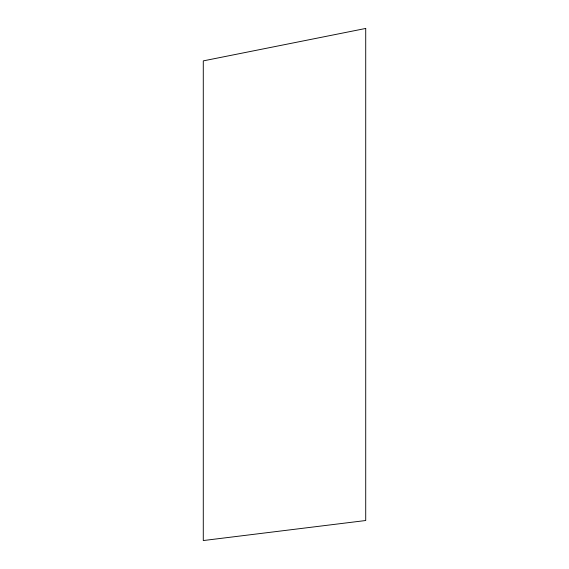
<?xml version="1.0" encoding="UTF-8"?>
<svg xmlns="http://www.w3.org/2000/svg" width="569" height="569" viewBox="0 0 569 569"><rect width="100%" height="100%" fill="white"/><g stroke="black" fill="none" stroke-linecap="round" stroke-linejoin="round"><path stroke-width="0.85" d="M365.718 28.45L203.282 60.883L203.282 540.55L365.718 520.521L365.718 28.45"/></g></svg>
